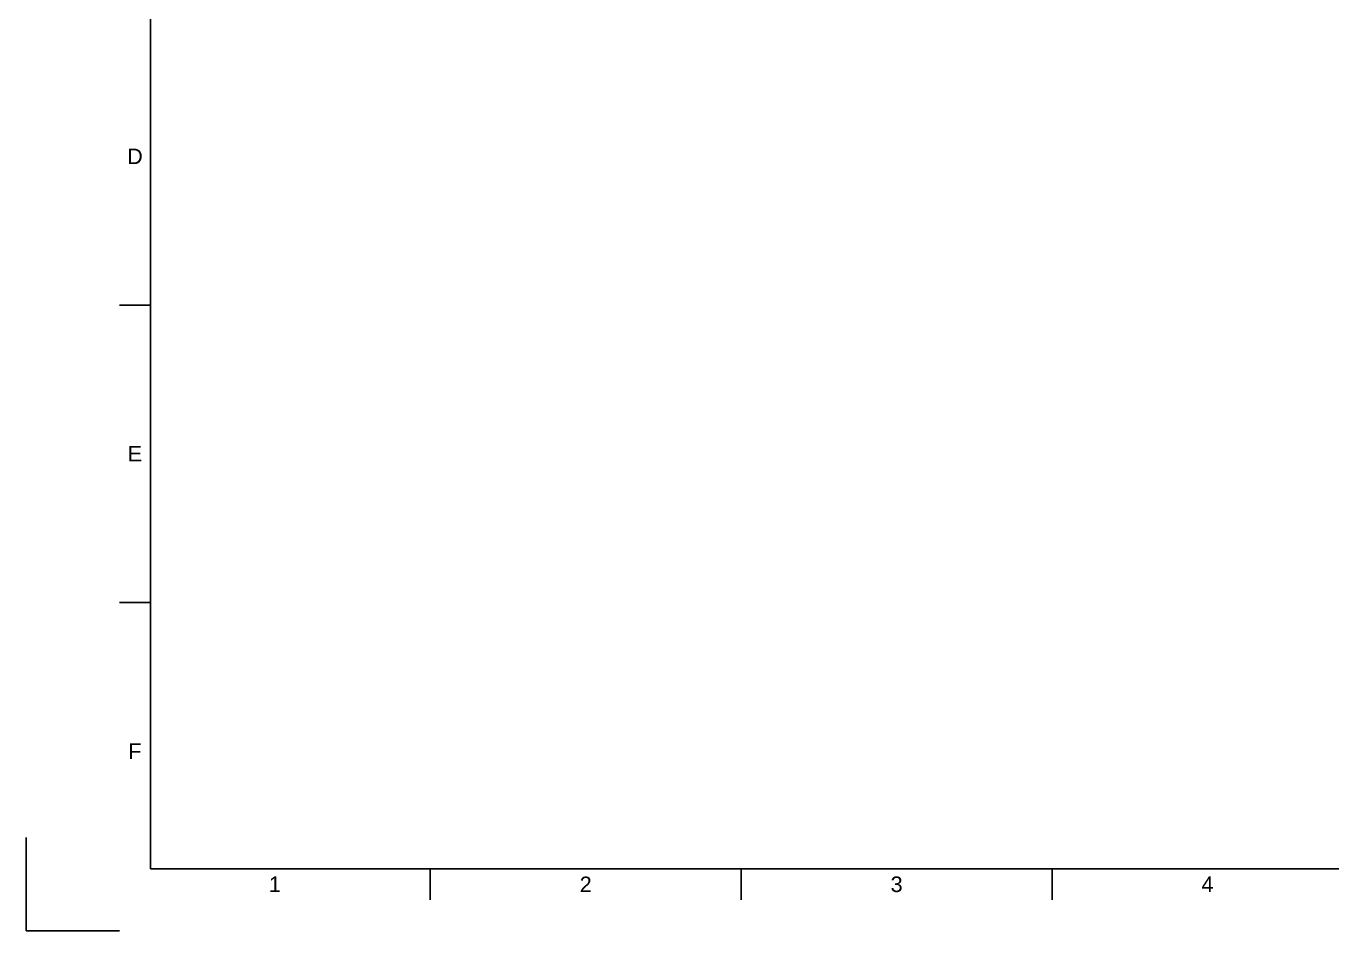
# Model space of a CAD drawing. Header units: millimetres. Extents: x 0 to 420, y 0 to 297.
# Drawn here: x 0 to 210, y 0 to 145.5 of the extents above; entities that cross this region are included whole.
import ezdxf
from ezdxf.enums import TextEntityAlignment as Align

# ---------------------------------------------------------------- set-up
doc = ezdxf.new("R2010")
doc.units = ezdxf.units.MM
doc.header["$LTSCALE"] = 0.75
doc.layers.add('BORDER', color=7, linetype='Continuous', lineweight=25)
doc.styles.add('FusionTitle', font='arial.ttf')

# ---------------------------------------------------------------- blocks, each defined once
blk = doc.blocks.new('ISO_A3_SHEET')
at = {"layer": 'BORDER'}
for p, q in [((20, 287), (20, 10)), ((15, 100.66667), (20, 100.66667)), ((15, 52.83334), (20, 52.83334)), ((20, 10), (410, 10)), ((65, 5), (65, 10)), ((115, 5), (115, 10)), ((165, 5), (165, 10))]:
    blk.add_line(p, q, dxfattribs=at)
at = {"layer": 'Defpoints'}
for p, q in [((0, 15), (0, 0)), ((0, 0), (15, 0))]:
    blk.add_line(p, q, dxfattribs=at)
at = {"layer": 'BORDER', "style": 'FusionTitle'}
for s, p in [('D', (17.5, 124.58334)), ('E', (17.5, 76.75001)), ('F', (17.5, 28.91668)), ('1', (40, 7.5)), ('2', (90, 7.5)), ('3', (140, 7.5)), ('4', (190, 7.5))]:
    blk.add_text(s, height=2.5, dxfattribs=at).set_placement(p, align=Align.MIDDLE)

msp = doc.modelspace()

# ---------------------------------------------------------------- block references
at = {"layer": 'BORDER'}
msp.add_blockref('ISO_A3_SHEET', (0, 0), dxfattribs=at)

doc.saveas('drawing.dxf')
